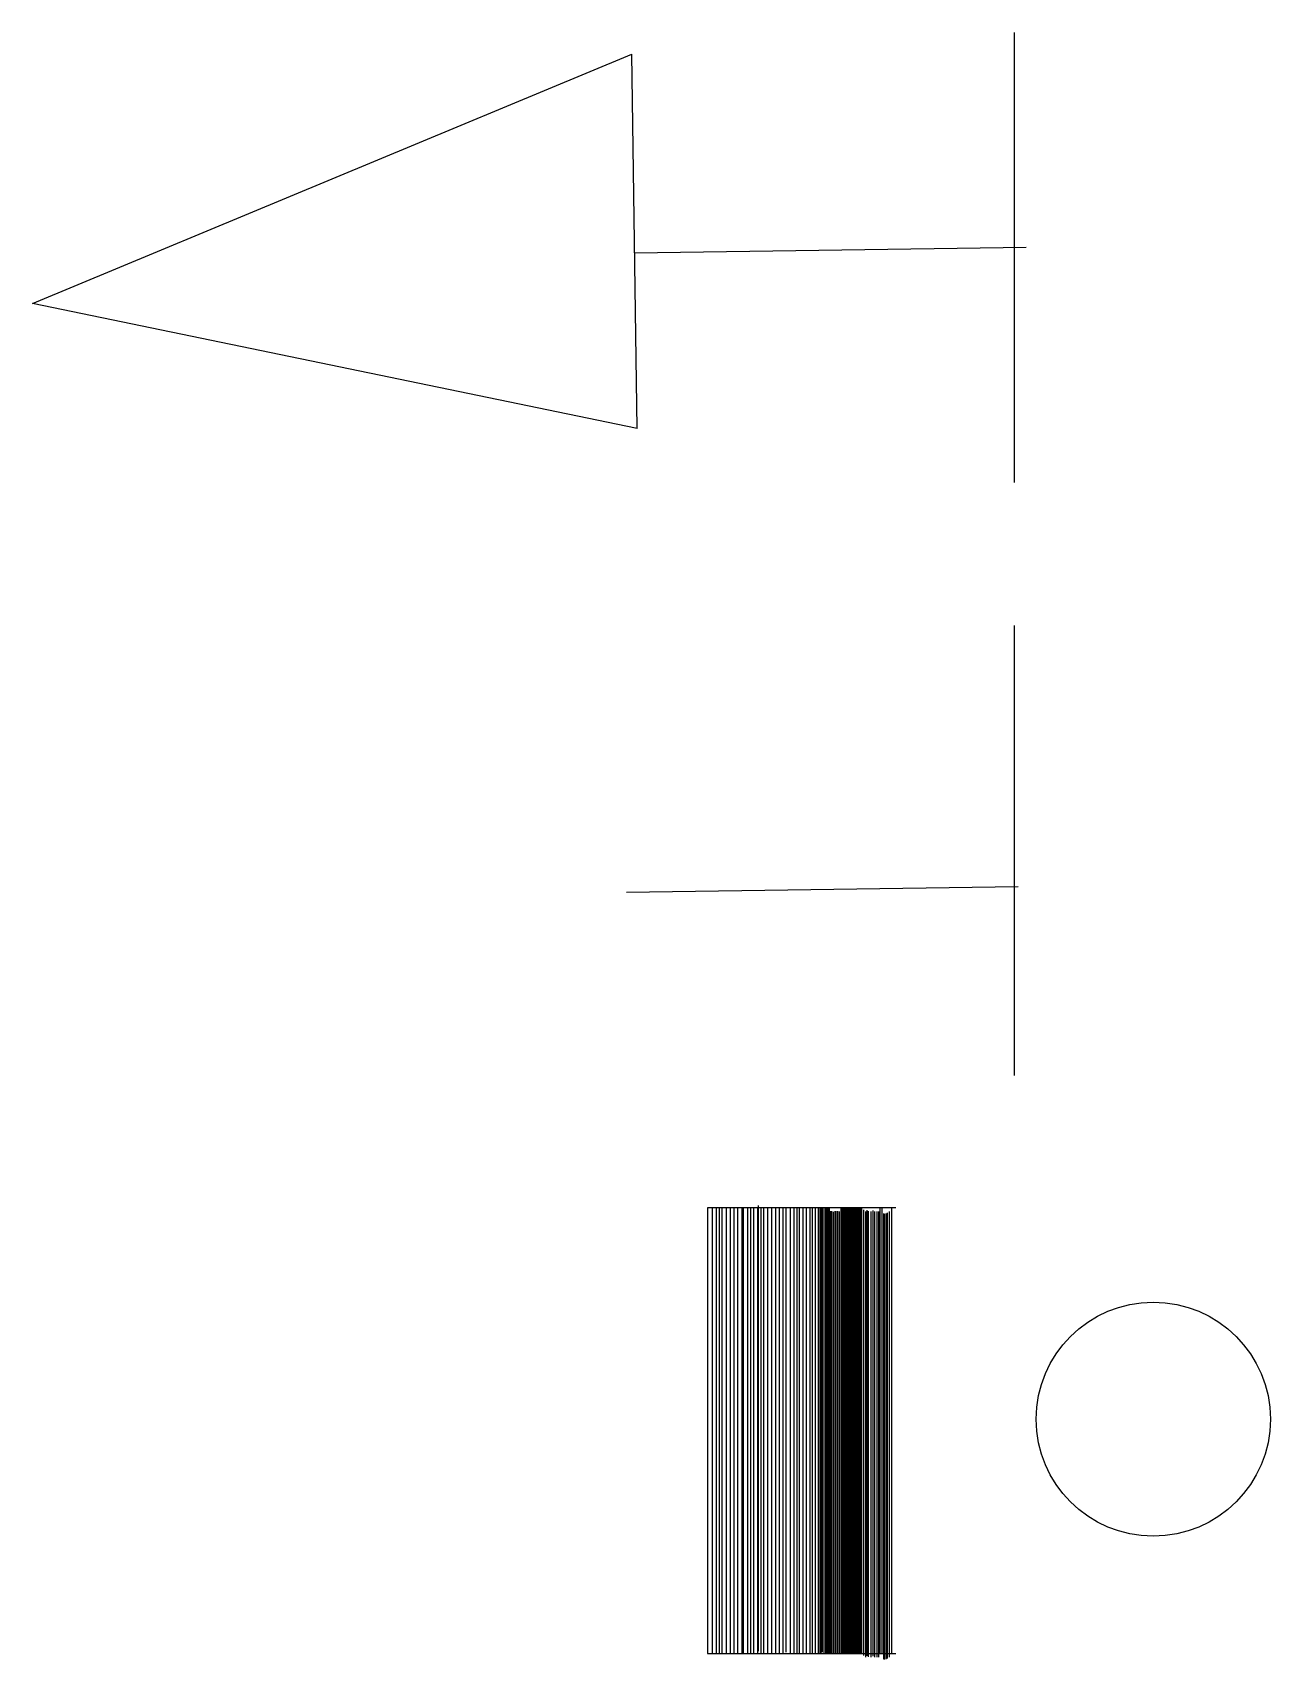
# Model space of a CAD drawing. Extents: x -2017610 to 288295, y -481381 to 250994.
# Drawn here: x -756982 to -755772, y -271220 to -269629 of the extents above; entities that cross this region are included whole.
import ezdxf

# ---------------------------------------------------------------- set-up
doc = ezdxf.new("R2010")
doc.units = 0
doc.header["$LTSCALE"] = 7
doc.header["$MEASUREMENT"] = 0
doc.layers.add('DIM', color=1, linetype='CONTINUOUS')

msp = doc.modelspace()

# ---------------------------------------------------------------- linework, layer by layer
at = {"layer": 'DIM', "color": 4}
for p, q in [((-756022.4, -269628.8), (-756022.4, -270068.8)), ((-756982.2, -269893.7), (-756396.4, -269649.9)), ((-756391.2, -270016.1), (-756396.4, -269649.9)), ((-756010.8, -269839), (-756393.6, -269844.5)), ((-756391.2, -270016.1), (-756982.2, -269893.7)), ((-756022.4, -270208.8), (-756022.4, -270648.8)), ((-756018.7, -270464.4), (-756401.5, -270469.9)), ((-756272.6, -271211.8), (-756272.6, -270775.9)), ((-756153.4, -271213.4), (-756153.4, -270777.5)), ((-756151.7, -271213.4), (-756151.7, -270777.5)), ((-756322.3, -270778.3), (-756322.3, -271214.2)), ((-756138.1, -270778.3), (-756322.3, -270778.3)), ((-756317.6, -271213.6), (-756317.6, -270777.7)), ((-756313.4, -271214.2), (-756313.4, -270778.3)), ((-756310.5, -271214.2), (-756310.5, -270778.3)), ((-756308.1, -271214.2), (-756308.1, -270778.3)), ((-756303.8, -271214.2), (-756303.8, -270778.3)), ((-756299.8, -271214.2), (-756299.8, -270778.3)), ((-756296.4, -271214.2), (-756296.4, -270778.3)), ((-756292.7, -271214.2), (-756292.7, -270778.3)), ((-756288.5, -271214.2), (-756288.5, -270778.3)), ((-756287.1, -271214.2), (-756287.1, -270778.3)), ((-756282.8, -271214.2), (-756282.8, -270778.3)), ((-756280.1, -271214.2), (-756280.1, -270777.8)), ((-756277.1, -271214.2), (-756277.1, -270777.8)), ((-756273.1, -271214.2), (-756273.1, -270778.3)), ((-756270, -271214.2), (-756270, -270778.3)), ((-756267.2, -271213.6), (-756267.2, -270777.7)), ((-756263.5, -271214.2), (-756263.5, -270778.3)), ((-756259.6, -271214.2), (-756259.6, -270778.3)), ((-756255.4, -271214.2), (-756255.4, -270778.3)), ((-756251.8, -271214.2), (-756251.8, -270777.8)), ((-756248.2, -271214.2), (-756248.2, -270777.8)), ((-756245.3, -271213), (-756245.3, -270778.3)), ((-756241.1, -271214.2), (-756241.1, -270778.3)), ((-756237.6, -271214.2), (-756237.6, -270778.3)), ((-756234.6, -271214.2), (-756234.6, -270778.3)), ((-756232.5, -271214.2), (-756232.5, -270778.3)), ((-756228.9, -271214.2), (-756228.9, -270778.3)), ((-756225.5, -271214.2), (-756225.5, -270778.3)), ((-756221.8, -271213.6), (-756221.8, -270777.7)), ((-756219.8, -271214.2), (-756219.8, -270778.3)), ((-756216.8, -271214.2), (-756216.8, -270778.3)), ((-756213.8, -271214.2), (-756213.8, -270778.3)), ((-756212.2, -271213.8), (-756212.2, -270777.9)), ((-756211.1, -271214.2), (-756211.1, -270778.3)), ((-756209.8, -271212.8), (-756209.8, -270778.3)), ((-756208.2, -271213.6), (-756208.2, -270778.3)), ((-756206.7, -271213.9), (-756206.7, -270778.3)), ((-756205.4, -271214.2), (-756205.4, -270778.3)), ((-756204.3, -271214.2), (-756204.3, -270778.3)), ((-756203.1, -271214.3), (-756203.1, -270778.3)), ((-756201.7, -271214.2), (-756201.7, -270781.7)), ((-756200.7, -271214.2), (-756200.7, -270781.7)), ((-756199.2, -271214.8), (-756199.2, -270782.3)), ((-756197.6, -271214.1), (-756197.6, -270781.5)), ((-756196.5, -271214.1), (-756196.5, -270781.5)), ((-756194.9, -271214.2), (-756194.9, -270781.7)), ((-756193.2, -271214.3), (-756193.2, -270781.8)), ((-756191.8, -271214.2), (-756191.8, -270778.3)), ((-756190.3, -271213.8), (-756190.3, -270777.9)), ((-756189.2, -271213.9), (-756189.2, -270778)), ((-756188.2, -271214.2), (-756188.2, -270778.3)), ((-756186.7, -271214.4), (-756186.7, -270778.5)), ((-756185.8, -271214.4), (-756185.8, -270778.5)), ((-756185.1, -271214.8), (-756185.1, -270778.9)), ((-756183.8, -271214.2), (-756183.8, -270778.3)), ((-756182.7, -271214.2), (-756182.7, -270778.3)), ((-756181.4, -271214.2), (-756181.4, -270778.3)), ((-756180.2, -271214.2), (-756180.2, -270778.3)), ((-756179.3, -271213.9), (-756179.3, -270778)), ((-756178.6, -271214.2), (-756178.6, -270778.3)), ((-756177.6, -271214.1), (-756177.6, -270778.2)), ((-756176.7, -271214.2), (-756176.7, -270778.3)), ((-756175.8, -271214.2), (-756175.8, -270778.3)), ((-756174.8, -271213.8), (-756174.8, -270778.3)), ((-756173.6, -271214.2), (-756173.6, -270778.3)), ((-756172.7, -271214.3), (-756172.7, -270778.3)), ((-756171.4, -271214.5), (-756171.4, -270778.3)), ((-756169.5, -271216), (-756169.5, -270780.1)), ((-756167.7, -271217.8), (-756167.7, -270781.9)), ((-756166.2, -271216.5), (-756166.2, -270780.6)), ((-756164.9, -271217.4), (-756164.9, -270781.4)), ((-756162.3, -271217.8), (-756162.3, -270781.9)), ((-756160.5, -271216.9), (-756160.5, -270781)), ((-756158.8, -271217.8), (-756158.8, -270781.9)), ((-756156.6, -271217.8), (-756156.6, -270781.9)), ((-756154.9, -271217.8), (-756154.9, -270781.9)), ((-756149.8, -271219.6), (-756149.8, -270783.7)), ((-756149.4, -271220), (-756149.4, -270784.1)), ((-756147.6, -271219.6), (-756147.6, -270783.7)), ((-756146.3, -271219.1), (-756146.3, -270783.2)), ((-756144.4, -271217.8), (-756144.4, -270781.9)), ((-756142.2, -271214.2), (-756142.2, -270778.3)), ((-756322.3, -271214.2), (-756138.1, -271214.2)), ((-756322.3, -271214.2), (-756313.4, -271214.2)), ((-756308.1, -271214.2), (-756277.1, -271214.2))]:
    msp.add_line(p, q, dxfattribs=at)
msp.add_circle((-755886.5, -270985), 114.5, dxfattribs=at)

doc.saveas('drawing.dxf')
